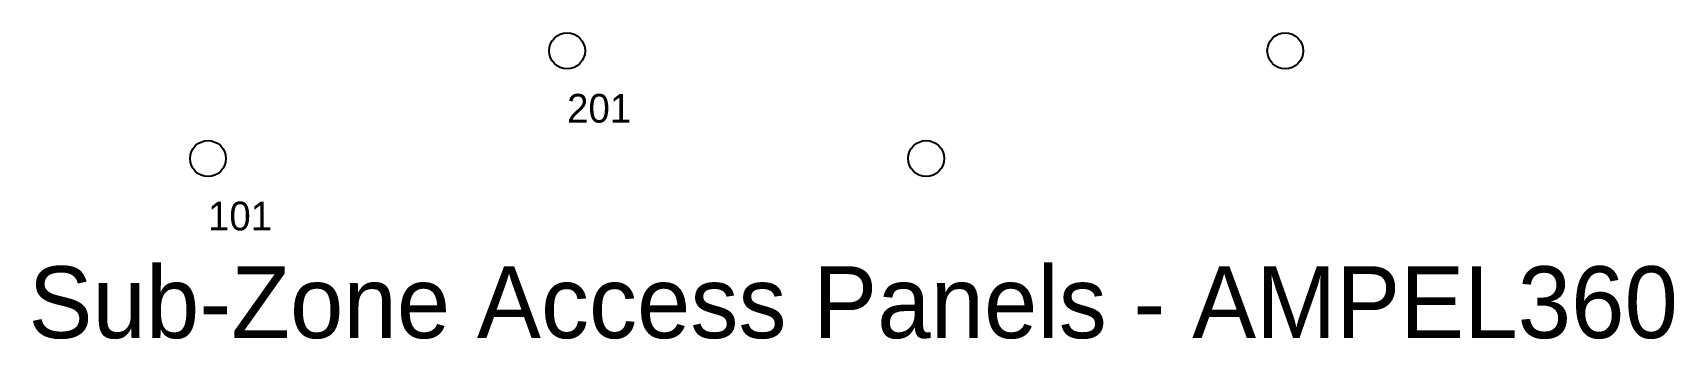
# Model space of a CAD drawing. Extents: x 0.1 to 45.8, y 0 to 8.5.
import ezdxf

# ---------------------------------------------------------------- set-up
doc = ezdxf.new("R2010")
doc.units = 0

msp = doc.modelspace()

# ---------------------------------------------------------------- linework, layer by layer
at = {"layer": 'ACCESS-101'}
msp.add_circle((5, 5), 0.5, dxfattribs=at)
at = {"layer": 'ACCESS-201'}
msp.add_circle((15, 8), 0.5, dxfattribs=at)
at = {"layer": 'ACCESS-301'}
msp.add_circle((25, 5), 0.5, dxfattribs=at)
at = {"layer": 'ACCESS-401'}
msp.add_circle((35, 8), 0.5, dxfattribs=at)

# ---------------------------------------------------------------- texts
for s, height, p in [('201', 0.8, (15, 6)), ('101', 0.8, (5, 3)), ('Sub-Zone Access Panels - AMPEL360', 2, (0, 0))]:
    msp.add_text(s, height=height).set_placement(p)

doc.saveas('drawing.dxf')
